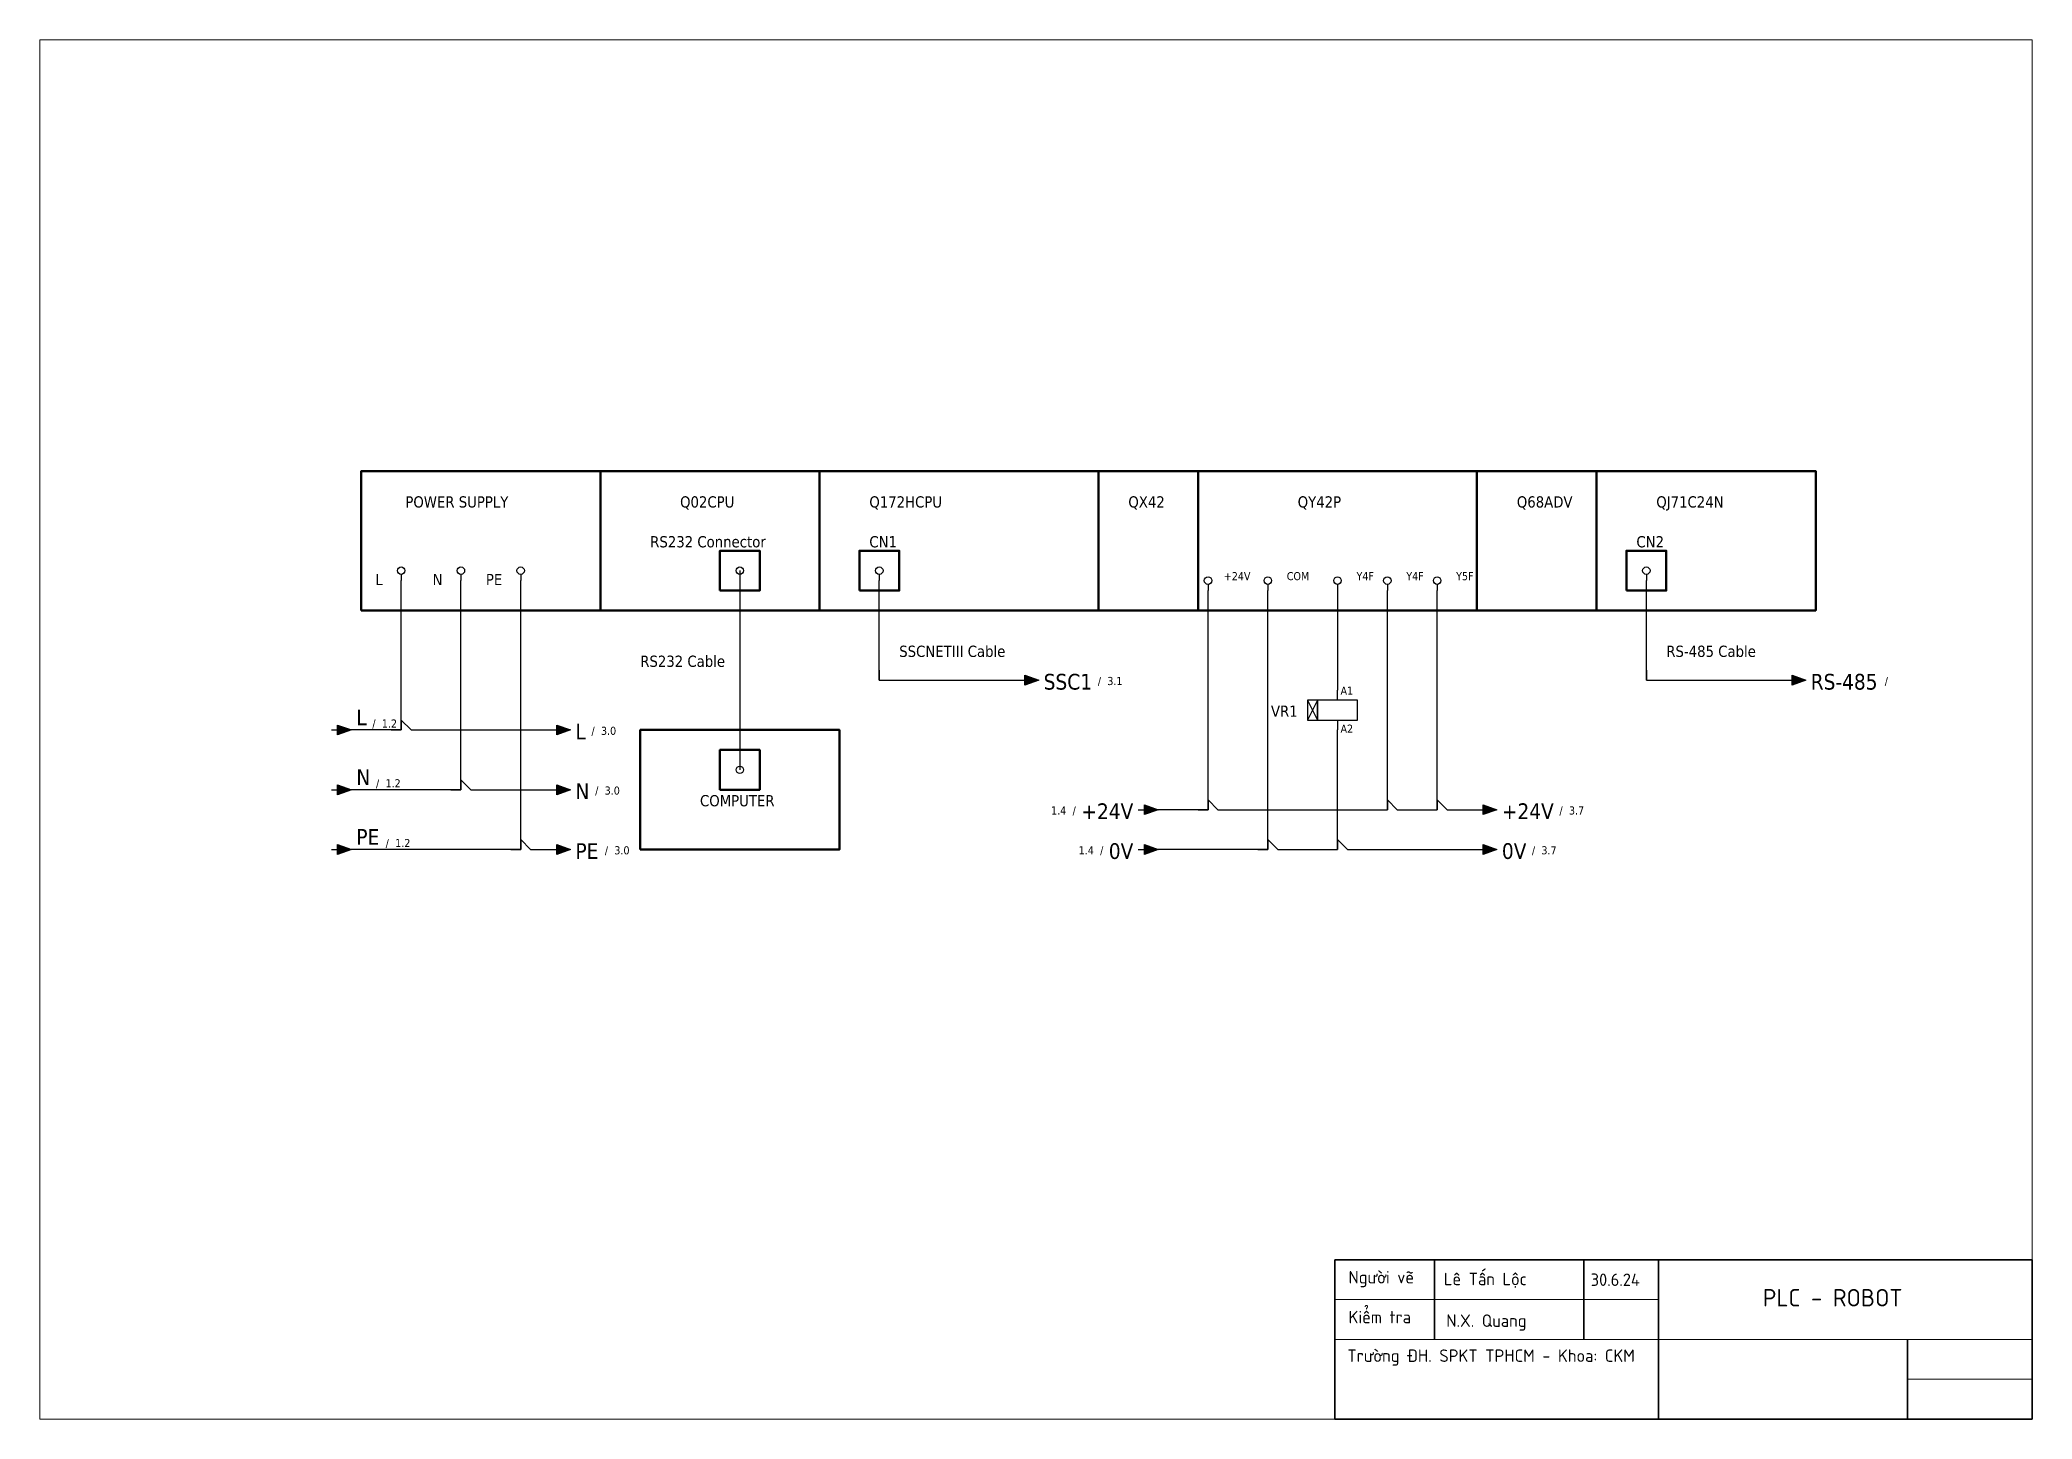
# Paper-space layout 'Sheet' of a CAD drawing. Header units: millimetres. Extents: x 10 to 410, y 10 to 287.
import ezdxf
from ezdxf.enums import TextEntityAlignment as Align

# ---------------------------------------------------------------- set-up
doc = ezdxf.new("R2010")
doc.units = ezdxf.units.MM
for name, color, linetype, lineweight in [('EPLAN100', 7, 'Continuous', 50), ('EPLAN108', 5, 'Continuous', 35), ('EPLAN300', 5, 'Continuous', 25), ('EPLAN311', 1, 'Continuous', 25), ('EPLAN400', 5, 'Continuous', 35), ('EPLAN403', 5, 'Continuous', 35), ('EPLAN408', 5, 'Continuous', 35), ('EPLAN420', 7, 'Continuous', 35), ('EPLAN421', 5, 'Continuous', 35), ('EPLAN422', 7, 'Continuous', 35), ('EPLAN434', 7, 'Continuous', 35), ('EPLAN440', 73, 'Continuous', 35), ('EPLAN442', 73, 'Continuous', 35), ('EPLAN500', 7, 'Continuous', 35), ('EPLAN501', 7, 'Continuous', 35), ('EPLAN502', 7, 'Continuous', 35), ('EPLAN503', 7, 'Continuous', 35), ('EPLAN504', 7, 'Continuous', 35), ('EPLAN512', 3, 'Continuous', 35), ('NetDam', 7, 'Continuous', 35), ('Netmanh', 5, 'Continuous', 13)]:
    doc.layers.add(name, color=color, linetype=linetype, lineweight=lineweight)
doc.styles.add('Tahoma', font='tahoma.ttf')

# ---------------------------------------------------------------- blocks, each defined once
blk = doc.blocks.new('EPLSYM_LibraryGB_symbol_Symbol1410_Variant0_Placement1')
at = {"layer": 'EPLAN300', "ltscale": 4}
blk.add_line((0, -0.75), (0, -2), dxfattribs=at)
at = {"layer": 'EPLAN300', "linetype": 'Continuous', "ltscale": 4}
blk.add_circle((0, 0), 0.75, dxfattribs=at)
at = {"layer": 'EPLAN408', "style": 'Tahoma'}
blk.add_attdef('17_20010', text='', height=2.2575, dxfattribs=at).set_placement((-3.7, -0.6515), align=Align.TOP_RIGHT)
at = {"layer": 'EPLAN422', "style": 'Tahoma'}
blk.add_attdef('17_20030', text='', height=3.1605, dxfattribs=at).set_placement((1.4, -1.0321), align=Align.TOP_LEFT)
at = {"layer": 'EPLAN434', "style": 'Tahoma'}
blk.add_attdef('17_20225', text='', height=1.6254, dxfattribs=at).set_placement((27.85, -0.72508), align=Align.TOP_LEFT)
at = {"layer": 'EPLAN500', "style": 'Tahoma'}
blk.add_attdef('17_20027', text='', height=1.6254, dxfattribs=at).set_placement((-3.7, -4.27508), align=Align.TOP_RIGHT)
at = {"layer": 'EPLAN501', "style": 'Tahoma'}
blk.add_attdef('17_20011', text='', height=1.6254, dxfattribs=at).set_placement((-3.7, -9.67508), align=Align.TOP_RIGHT)
at = {"layer": 'EPLAN502', "style": 'Tahoma'}
blk.add_attdef('17_20025', text='', height=1.6254, dxfattribs=at).set_placement((-3.7, -12.37508), align=Align.TOP_RIGHT)
at = {"layer": 'EPLAN503', "style": 'Tahoma'}
blk.add_attdef('17_20024', text='', height=1.6254, dxfattribs=at).set_placement((-3.7, -15.07508), align=Align.TOP_RIGHT)
at = {"layer": 'EPLAN504', "style": 'Tahoma'}
blk.add_attdef('17_20901[1]', text='', height=1.6254, dxfattribs=at).set_placement((-3.7, -6.97508), align=Align.TOP_RIGHT)
at = {"layer": 'EPLAN512', "style": 'Tahoma'}
blk.add_attdef('17_20201[1]', text='', height=1.6254, dxfattribs=at).set_placement((-3.7, -17.77508), align=Align.TOP_RIGHT)
blk = doc.blocks.new('EPLSYM_LibraryGB_symbol_Symbol1352_Variant0_Placement1')
at = {"layer": 'EPLAN300', "linetype": 'Continuous', "ltscale": 4}
blk.add_line((0, 2), (0, 0.75), dxfattribs=at)
blk.add_circle((0, 0), 0.75, dxfattribs=at)
at = {"layer": 'EPLAN408', "style": 'Tahoma'}
blk.add_attdef('17_20010', text='', height=2.2575, dxfattribs=at).set_placement((-3.7, -0.22575), align=Align.MIDDLE_RIGHT)
at = {"layer": 'EPLAN422', "style": 'Tahoma'}
blk.add_attdef('17_20030', text='', height=1.6254, dxfattribs=at).set_placement((1.4, -0.16254), align=Align.MIDDLE_LEFT)
at = {"layer": 'EPLAN434', "style": 'Tahoma'}
blk.add_attdef('17_20225', text='', height=1.6254, dxfattribs=at).set_placement((27.85, -0.16254), align=Align.MIDDLE_LEFT)
at = {"layer": 'EPLAN500', "style": 'Tahoma'}
blk.add_attdef('17_20027', text='', height=1.6254, dxfattribs=at).set_placement((-3.7, -3.38754), align=Align.MIDDLE_RIGHT)
at = {"layer": 'EPLAN501', "style": 'Tahoma'}
blk.add_attdef('17_20011', text='', height=1.6254, dxfattribs=at).set_placement((-3.7, -8.78754), align=Align.MIDDLE_RIGHT)
at = {"layer": 'EPLAN502', "style": 'Tahoma'}
blk.add_attdef('17_20025', text='', height=1.6254, dxfattribs=at).set_placement((-3.7, -11.48754), align=Align.MIDDLE_RIGHT)
at = {"layer": 'EPLAN503', "style": 'Tahoma'}
blk.add_attdef('17_20024', text='', height=1.6254, dxfattribs=at).set_placement((-3.7, -14.18754), align=Align.MIDDLE_RIGHT)
at = {"layer": 'EPLAN504', "style": 'Tahoma'}
blk.add_attdef('17_20901[1]', text='', height=1.6254, dxfattribs=at).set_placement((-3.7, -6.08754), align=Align.MIDDLE_RIGHT)
at = {"layer": 'EPLAN512', "style": 'Tahoma'}
blk.add_attdef('17_20201[1]', text='', height=1.6254, dxfattribs=at).set_placement((-3.7, -16.88754), align=Align.MIDDLE_RIGHT)
blk = doc.blocks.new('EPLSYM_LibraryGB_symbol_Symbol21_Variant0_Placement1')
at = {"layer": 'EPLAN300', "linetype": 'Continuous'}
for p, q in [((0, 2), (0, 4)), ((0, -2), (0, -4))]:
    blk.add_line(p, q, dxfattribs=at)
at = {"layer": 'EPLAN300', "linetype": 'Continuous', "ltscale": 4}
for p, q in [((-4, 2), (-6, -2)), ((-6, 2), (-4, -2))]:
    blk.add_line(p, q, dxfattribs=at)
blk.add_lwpolyline([(-6, -2), (-4, -2), (-4, 2), (-6, 2)], close=True, dxfattribs=at)
at = {"layer": 'EPLAN300', "linetype": 'Continuous'}
blk.add_lwpolyline([(-4, -2), (4, -2), (4, 2), (-4, 2)], close=True, dxfattribs=at)
at = {"layer": 'EPLAN400', "style": 'Tahoma'}
blk.add_attdef('17_20010', text='', height=2.2575, dxfattribs=at).set_placement((-8, -0.22575), align=Align.MIDDLE_RIGHT)
at = {"layer": 'EPLAN420', "style": 'Tahoma'}
blk.add_attdef('17_20028[1]', text='', height=1.6254, dxfattribs=at).set_placement((0.6, 2.6), align=Align.BOTTOM_LEFT)
blk.add_attdef('17_20028[2]', text='', height=1.6254, dxfattribs=at).set_placement((0.6, -2.92508), align=Align.TOP_LEFT)
at = {"layer": 'EPLAN421', "style": 'Tahoma'}
blk.add_attdef('17_20029[1]', text='', height=1.1739, dxfattribs=at).set_placement((0.6, 5.3), align=Align.BOTTOM_LEFT)
blk.add_attdef('17_20029[2]', text='', height=1.1739, dxfattribs=at).set_placement((0.6, -5.53478), align=Align.TOP_LEFT)
at = {"layer": 'EPLAN440', "style": 'Tahoma'}
blk.add_attdef('17_20300', text='', height=1.6254, dxfattribs=at).set_placement((-8, -3.38754), align=Align.MIDDLE_RIGHT)
at = {"layer": 'EPLAN500', "style": 'Tahoma'}
blk.add_attdef('17_20027', text='', height=1.6254, dxfattribs=at).set_placement((-8, -6.08754), align=Align.MIDDLE_RIGHT)
at = {"layer": 'EPLAN501', "style": 'Tahoma'}
blk.add_attdef('17_20011', text='', height=1.6254, dxfattribs=at).set_placement((-8, -11.48754), align=Align.MIDDLE_RIGHT)
at = {"layer": 'EPLAN502', "style": 'Tahoma'}
blk.add_attdef('17_20025', text='', height=1.6254, dxfattribs=at).set_placement((-8, -14.18754), align=Align.MIDDLE_RIGHT)
at = {"layer": 'EPLAN503', "style": 'Tahoma'}
blk.add_attdef('17_20024', text='', height=1.6254, dxfattribs=at).set_placement((-8, -16.88754), align=Align.MIDDLE_RIGHT)
at = {"layer": 'EPLAN504', "style": 'Tahoma'}
blk.add_attdef('17_20901[1]', text='', height=1.6254, dxfattribs=at).set_placement((-8, -8.78754), align=Align.MIDDLE_RIGHT)
at = {"layer": 'EPLAN512', "style": 'Tahoma'}
blk.add_attdef('17_20201[1]', text='', height=1.6254, dxfattribs=at).set_placement((-8, -19.58754), align=Align.MIDDLE_RIGHT)
blk = doc.blocks.new('EPLSYM_LibrarySPECIAL_Symbol8_Variant0_Placement1')
at = {"layer": 'EPLAN311', "linetype": 'Continuous', "ltscale": 4}
blk.add_hatch(color=256, dxfattribs=at).paths.add_polyline_path([(-0.75, 1), (2, 0), (-0.75, -1)], flags=0)
blk.add_line((-2, 0), (-0.75, 0), dxfattribs=at)
blk.add_lwpolyline([(-0.75, 1), (2, 0), (-0.75, -1)], close=True, dxfattribs=at)
at = {"layer": 'EPLAN403', "style": 'Tahoma'}
blk.add_attdef('70_20010', text='', height=3.16, dxfattribs=at).set_placement((3, 0), align=Align.BOTTOM_LEFT)
at = {"layer": 'EPLAN442', "style": 'Tahoma'}
for tag, p in [('70_24350', (23.82, 0)), ('70_24300', (81.5, 0))]:
    blk.add_attdef(tag, text='', height=1.63, dxfattribs=at).set_placement(p, align=Align.BOTTOM_LEFT)
blk = doc.blocks.new('EPLSYM_LibrarySPECIAL_Symbol8_Variant4_Placement1')
at = {"layer": 'EPLAN311', "linetype": 'Continuous', "ltscale": 4}
blk.add_hatch(color=256, dxfattribs=at).paths.add_polyline_path([(-0.75, 1), (2, 0), (-0.75, -1)], flags=0)
blk.add_line((-2, 0), (-0.75, 0), dxfattribs=at)
blk.add_lwpolyline([(-0.75, 1), (2, 0), (-0.75, -1)], close=True, dxfattribs=at)
at = {"layer": 'EPLAN403', "style": 'Tahoma'}
blk.add_attdef('70_20010', text='', height=3.1605, dxfattribs=at).set_placement((-3, -0.31605), align=Align.MIDDLE_RIGHT)
at = {"layer": 'EPLAN442', "style": 'Tahoma'}
for tag, p in [('70_24300', (-81.5, -0.16254)), ('70_24350', (-23.82, -0.16254))]:
    blk.add_attdef(tag, text='', height=1.6254, dxfattribs=at).set_placement(p, align=Align.MIDDLE_RIGHT)

psp = doc.layouts.new('Sheet')

# ---------------------------------------------------------------- linework, layer by layer
at = {"layer": 'EPLAN100', "ltscale": 4}
for points in [[(74.54, 172.4), (122.54, 172.4), (122.54, 200.4), (74.54, 200.4)], [(122.54, 172.4), (166.54, 172.4), (166.54, 200.4), (122.54, 200.4)], [(166.54, 172.4), (222.54, 172.4), (222.54, 200.4), (166.54, 200.4)], [(222.54, 172.4), (242.54, 172.4), (242.54, 200.4), (222.54, 200.4)], [(242.54, 172.4), (298.54, 172.4), (298.54, 200.4), (242.54, 200.4)], [(298.54, 172.4), (322.54, 172.4), (322.54, 200.4), (298.54, 200.4)], [(322.54, 172.4), (366.54, 172.4), (366.54, 200.4), (322.54, 200.4)], [(146.54, 176.4), (154.54, 176.4), (154.54, 184.4), (146.54, 184.4)], [(174.54, 176.4), (182.54, 176.4), (182.54, 184.4), (174.54, 184.4)], [(328.54, 176.4), (336.54, 176.4), (336.54, 184.4), (328.54, 184.4)], [(130.54, 124.4), (170.54, 124.4), (170.54, 148.4), (130.54, 148.4)], [(146.54, 136.4), (154.54, 136.4), (154.54, 144.4), (146.54, 144.4)]]:
    psp.add_lwpolyline(points, close=True, dxfattribs=at)
at = {"layer": 'EPLAN311', "ltscale": 4}
for p, q in [((150.54, 180.4), (150.54, 140.4)), ((82.54, 148.4), (82.54, 178.4)), ((94.54, 136.4), (94.54, 178.4)), ((106.54, 124.4), (106.54, 178.4)), ((150.54, 178.4), (150.54, 142.4)), ((178.54, 158.4), (178.54, 178.4)), ((244.54, 132.4), (244.54, 176.4)), ((256.54, 124.4), (256.54, 176.4)), ((270.54, 176.4), (270.54, 156.4)), ((280.54, 132.4), (280.54, 176.4)), ((290.54, 132.4), (290.54, 176.4)), ((332.54, 158.4), (332.54, 178.4)), ((332.54, 160.4), (332.54, 158.4)), ((178.54, 158.4), (208.54, 158.4)), ((332.54, 158.4), (362.54, 158.4)), ((332.54, 158.4), (334.54, 158.4)), ((82.54, 148.4), (70.54, 148.4)), ((84.54, 148.4), (114.54, 148.4)), ((270.54, 124.4), (270.54, 148.4)), ((94.54, 136.4), (70.54, 136.4)), ((96.54, 136.4), (114.54, 136.4)), ((244.54, 132.4), (232.54, 132.4)), ((246.54, 132.4), (280.54, 132.4)), ((282.54, 132.4), (290.54, 132.4)), ((292.54, 132.4), (300.54, 132.4)), ((106.54, 124.4), (70.54, 124.4)), ((108.54, 124.4), (114.54, 124.4)), ((256.54, 124.4), (232.54, 124.4)), ((258.54, 124.4), (270.54, 124.4)), ((272.54, 124.4), (300.54, 124.4))]:
    psp.add_line(p, q, dxfattribs=at)
at = {"layer": 'EPLAN311', "color": 1, "linetype": 'Continuous', "lineweight": 25, "ltscale": 4}
for p, q in [((178.54, 160.4), (178.54, 158.4)), ((178.54, 158.4), (180.54, 158.4)), ((80.54, 148.4), (82.54, 148.4)), ((82.54, 150.4), (82.54, 148.4)), ((82.54, 150.4), (84.54, 148.4)), ((92.54, 136.4), (94.54, 136.4)), ((94.54, 138.4), (94.54, 136.4)), ((94.54, 138.4), (96.54, 136.4)), ((242.54, 132.4), (244.54, 132.4)), ((244.54, 134.4), (244.54, 132.4)), ((244.54, 134.4), (246.54, 132.4)), ((278.54, 132.4), (280.54, 132.4)), ((280.54, 134.4), (280.54, 132.4)), ((280.54, 134.4), (282.54, 132.4)), ((288.54, 132.4), (290.54, 132.4)), ((290.54, 134.4), (290.54, 132.4)), ((290.54, 134.4), (292.54, 132.4)), ((104.54, 124.4), (106.54, 124.4)), ((106.54, 126.4), (106.54, 124.4)), ((106.54, 126.4), (108.54, 124.4)), ((254.54, 124.4), (256.54, 124.4)), ((256.54, 126.4), (256.54, 124.4)), ((256.54, 126.4), (258.54, 124.4)), ((268.54, 124.4), (270.54, 124.4)), ((270.54, 126.4), (270.54, 124.4)), ((270.54, 126.4), (272.54, 124.4))]:
    psp.add_line(p, q, dxfattribs=at)
at = {"layer": 'NetDam'}
for p, q in [((270, 42), (410, 42)), ((270, 10), (270, 42)), ((290, 42), (290, 26)), ((320, 42), (320, 26)), ((335, 42), (335, 10)), ((410, 42), (410, 10)), ((385, 26), (385, 10)), ((410, 10), (270, 10))]:
    psp.add_line(p, q, dxfattribs=at)
at = {"layer": 'Netmanh'}
for p, q in [((270, 34), (335, 34)), ((270, 26), (410, 26)), ((385, 18), (410, 18))]:
    psp.add_line(p, q, dxfattribs=at)

# ---------------------------------------------------------------- block references
ref = psp.add_blockref('EPLSYM_LibraryGB_symbol_Symbol1410_Variant0_Placement1', (82.54, 180.4))
ref.add_attrib('17_20010', 'L', dxfattribs={"layer": 'EPLAN408', "height": 2.26, "style": 'Tahoma'}).set_placement((78.84, 179.75), align=Align.TOP_RIGHT)
ref = psp.add_blockref('EPLSYM_LibraryGB_symbol_Symbol1410_Variant0_Placement1', (94.54, 180.4))
ref.add_attrib('17_20010', 'N', dxfattribs={"layer": 'EPLAN408', "height": 2.26, "style": 'Tahoma'}).set_placement((90.84, 179.75), align=Align.TOP_RIGHT)
ref = psp.add_blockref('EPLSYM_LibraryGB_symbol_Symbol1410_Variant0_Placement1', (106.54, 180.4))
ref.add_attrib('17_20010', 'PE', dxfattribs={"layer": 'EPLAN408', "height": 2.257, "style": 'Tahoma'}).set_placement((102.84, 179.75), align=Align.TOP_RIGHT)
for name, p in [('EPLSYM_LibraryGB_symbol_Symbol1410_Variant0_Placement1', (150.54, 180.4)), ('EPLSYM_LibraryGB_symbol_Symbol1410_Variant0_Placement1', (178.54, 180.4)), ('EPLSYM_LibraryGB_symbol_Symbol1410_Variant0_Placement1', (332.54, 180.4)), ('EPLSYM_LibraryGB_symbol_Symbol1352_Variant0_Placement1', (150.54, 140.4))]:
    psp.add_blockref(name, p)
ref = psp.add_blockref('EPLSYM_LibraryGB_symbol_Symbol1410_Variant0_Placement1', (244.54, 178.4))
ref.add_attrib('17_20225', '+24V', dxfattribs={"layer": 'EPLAN434', "height": 1.625, "style": 'Tahoma'}).set_placement((250.38, 178), align=Align.BOTTOM_CENTER)
ref = psp.add_blockref('EPLSYM_LibraryGB_symbol_Symbol1410_Variant0_Placement1', (256.54, 178.4))
ref.add_attrib('17_20225', 'COM', dxfattribs={"layer": 'EPLAN434', "height": 1.625, "style": 'Tahoma'}).set_placement((260.35, 178), align=Align.BOTTOM_LEFT)
ref = psp.add_blockref('EPLSYM_LibraryGB_symbol_Symbol1410_Variant0_Placement1', (270.54, 178.4))
ref.add_attrib('17_20225', 'Y4F', dxfattribs={"layer": 'EPLAN434', "height": 1.625, "style": 'Tahoma'}).set_placement((274.35, 178), align=Align.BOTTOM_LEFT)
ref = psp.add_blockref('EPLSYM_LibraryGB_symbol_Symbol1410_Variant0_Placement1', (280.54, 178.4))
ref.add_attrib('17_20225', 'Y4F', dxfattribs={"layer": 'EPLAN434', "height": 1.625, "style": 'Tahoma'}).set_placement((284.35, 178), align=Align.BOTTOM_LEFT)
ref = psp.add_blockref('EPLSYM_LibraryGB_symbol_Symbol1410_Variant0_Placement1', (290.54, 178.4))
ref.add_attrib('17_20225', 'Y5F', dxfattribs={"layer": 'EPLAN434', "height": 1.625, "style": 'Tahoma'}).set_placement((294.35, 178), align=Align.BOTTOM_LEFT)
ref = psp.add_blockref('EPLSYM_LibrarySPECIAL_Symbol8_Variant0_Placement1', (208.54, 158.4))
ref.add_attrib('70_20010', 'SSC1', dxfattribs={"layer": 'EPLAN403', "height": 3.16, "style": 'Tahoma'}).set_placement((211.54, 158.09), align=Align.MIDDLE_LEFT)
ref.add_attrib('70_24350', '/', dxfattribs={"layer": 'EPLAN442', "height": 1.63, "style": 'Tahoma'}).set_placement((222.41, 158.24), align=Align.MIDDLE_LEFT)
ref.add_attrib('70_24300', '3.1', dxfattribs={"layer": 'EPLAN442', "height": 1.625, "style": 'Tahoma'}).set_placement((224.32, 158.24), align=Align.MIDDLE_LEFT)
ref = psp.add_blockref('EPLSYM_LibraryGB_symbol_Symbol21_Variant0_Placement1', (270.54, 152.4))
ref.add_attrib('17_20028[2]', 'A2', dxfattribs={"layer": 'EPLAN420', "height": 1.625, "style": 'Tahoma'}).set_placement((271.14, 149.48), align=Align.TOP_LEFT)
ref.add_attrib('17_20028[1]', 'A1', dxfattribs={"layer": 'EPLAN420', "height": 1.625, "style": 'Tahoma'}).set_placement((271.14, 155), align=Align.BOTTOM_LEFT)
ref.add_attrib('17_20010', 'VR1', dxfattribs={"layer": 'EPLAN400', "height": 2.257, "style": 'Tahoma'}).set_placement((262.54, 152.18), align=Align.MIDDLE_RIGHT)
ref = psp.add_blockref('EPLSYM_LibrarySPECIAL_Symbol8_Variant0_Placement1', (362.54, 158.4))
ref.add_attrib('70_20010', 'RS-485', dxfattribs={"layer": 'EPLAN403', "height": 3.16, "style": 'Tahoma'}).set_placement((365.54, 158.09), align=Align.MIDDLE_LEFT)
ref.add_attrib('70_24350', '/', dxfattribs={"layer": 'EPLAN442', "height": 1.63, "style": 'Tahoma'}).set_placement((380.4, 158.24), align=Align.MIDDLE_LEFT)
ref = psp.add_blockref('EPLSYM_LibrarySPECIAL_Symbol8_Variant0_Placement1', (70.54, 148.4))
ref.add_attrib('70_20010', 'L', dxfattribs={"layer": 'EPLAN403', "height": 3.16, "style": 'Tahoma'}).set_placement((73.54, 148.4), align=Align.BOTTOM_LEFT)
ref.add_attrib('70_24350', '/', dxfattribs={"layer": 'EPLAN442', "height": 1.63, "style": 'Tahoma'}).set_placement((76.75, 148.4), align=Align.BOTTOM_LEFT)
ref.add_attrib('70_24300', '1.2', dxfattribs={"layer": 'EPLAN442', "height": 1.625, "style": 'Tahoma'}).set_placement((78.66, 148.4), align=Align.BOTTOM_LEFT)
ref = psp.add_blockref('EPLSYM_LibrarySPECIAL_Symbol8_Variant0_Placement1', (114.54, 148.4))
ref.add_attrib('70_20010', 'L', dxfattribs={"layer": 'EPLAN403', "height": 3.16, "style": 'Tahoma'}).set_placement((117.54, 148.09), align=Align.MIDDLE_LEFT)
ref.add_attrib('70_24350', '/', dxfattribs={"layer": 'EPLAN442', "height": 1.63, "style": 'Tahoma'}).set_placement((120.75, 148.24), align=Align.MIDDLE_LEFT)
ref.add_attrib('70_24300', '3.0', dxfattribs={"layer": 'EPLAN442', "height": 1.625, "style": 'Tahoma'}).set_placement((122.66, 148.24), align=Align.MIDDLE_LEFT)
ref = psp.add_blockref('EPLSYM_LibrarySPECIAL_Symbol8_Variant0_Placement1', (70.54, 136.4))
ref.add_attrib('70_20010', 'N', dxfattribs={"layer": 'EPLAN403', "height": 3.16, "style": 'Tahoma'}).set_placement((73.54, 136.4), align=Align.BOTTOM_LEFT)
ref.add_attrib('70_24350', '/', dxfattribs={"layer": 'EPLAN442', "height": 1.63, "style": 'Tahoma'}).set_placement((77.49, 136.4), align=Align.BOTTOM_LEFT)
ref.add_attrib('70_24300', '1.2', dxfattribs={"layer": 'EPLAN442', "height": 1.625, "style": 'Tahoma'}).set_placement((79.4, 136.4), align=Align.BOTTOM_LEFT)
ref = psp.add_blockref('EPLSYM_LibrarySPECIAL_Symbol8_Variant0_Placement1', (114.54, 136.4))
ref.add_attrib('70_20010', 'N', dxfattribs={"layer": 'EPLAN403', "height": 3.16, "style": 'Tahoma'}).set_placement((117.54, 136.09), align=Align.MIDDLE_LEFT)
ref.add_attrib('70_24350', '/', dxfattribs={"layer": 'EPLAN442', "height": 1.63, "style": 'Tahoma'}).set_placement((121.49, 136.24), align=Align.MIDDLE_LEFT)
ref.add_attrib('70_24300', '3.0', dxfattribs={"layer": 'EPLAN442', "height": 1.625, "style": 'Tahoma'}).set_placement((123.4, 136.24), align=Align.MIDDLE_LEFT)
ref = psp.add_blockref('EPLSYM_LibrarySPECIAL_Symbol8_Variant4_Placement1', (232.54, 132.4))
ref.add_attrib('70_20010', '+24V', dxfattribs={"layer": 'EPLAN403', "height": 3.16, "style": 'Tahoma'}).set_placement((229.54, 132.09), align=Align.MIDDLE_RIGHT)
ref.add_attrib('70_24350', '/', dxfattribs={"layer": 'EPLAN442', "height": 1.63, "style": 'Tahoma'}).set_placement((217.99, 132.24), align=Align.MIDDLE_RIGHT)
ref.add_attrib('70_24300', '1.4', dxfattribs={"layer": 'EPLAN442', "height": 1.625, "style": 'Tahoma'}).set_placement((216.08, 132.24), align=Align.MIDDLE_RIGHT)
ref = psp.add_blockref('EPLSYM_LibrarySPECIAL_Symbol8_Variant0_Placement1', (300.54, 132.4))
ref.add_attrib('70_20010', '+24V', dxfattribs={"layer": 'EPLAN403', "height": 3.16, "style": 'Tahoma'}).set_placement((303.54, 132.09), align=Align.MIDDLE_LEFT)
ref.add_attrib('70_24350', '/', dxfattribs={"layer": 'EPLAN442', "height": 1.63, "style": 'Tahoma'}).set_placement((315.09, 132.24), align=Align.MIDDLE_LEFT)
ref.add_attrib('70_24300', '3.7', dxfattribs={"layer": 'EPLAN442', "height": 1.625, "style": 'Tahoma'}).set_placement((317, 132.24), align=Align.MIDDLE_LEFT)
ref = psp.add_blockref('EPLSYM_LibrarySPECIAL_Symbol8_Variant0_Placement1', (70.54, 124.4))
ref.add_attrib('70_20010', 'PE', dxfattribs={"layer": 'EPLAN403', "height": 3.16, "style": 'Tahoma'}).set_placement((73.54, 124.4), align=Align.BOTTOM_LEFT)
ref.add_attrib('70_24350', '/', dxfattribs={"layer": 'EPLAN442', "height": 1.63, "style": 'Tahoma'}).set_placement((79.43, 124.4), align=Align.BOTTOM_LEFT)
ref.add_attrib('70_24300', '1.2', dxfattribs={"layer": 'EPLAN442', "height": 1.625, "style": 'Tahoma'}).set_placement((81.34, 124.4), align=Align.BOTTOM_LEFT)
ref = psp.add_blockref('EPLSYM_LibrarySPECIAL_Symbol8_Variant0_Placement1', (114.54, 124.4))
ref.add_attrib('70_20010', 'PE', dxfattribs={"layer": 'EPLAN403', "height": 3.16, "style": 'Tahoma'}).set_placement((117.54, 124.09), align=Align.MIDDLE_LEFT)
ref.add_attrib('70_24350', '/', dxfattribs={"layer": 'EPLAN442', "height": 1.63, "style": 'Tahoma'}).set_placement((123.43, 124.24), align=Align.MIDDLE_LEFT)
ref.add_attrib('70_24300', '3.0', dxfattribs={"layer": 'EPLAN442', "height": 1.625, "style": 'Tahoma'}).set_placement((125.34, 124.24), align=Align.MIDDLE_LEFT)
ref = psp.add_blockref('EPLSYM_LibrarySPECIAL_Symbol8_Variant4_Placement1', (232.54, 124.4))
ref.add_attrib('70_20010', '0V', dxfattribs={"layer": 'EPLAN403', "height": 3.16, "style": 'Tahoma'}).set_placement((229.54, 124.09), align=Align.MIDDLE_RIGHT)
ref.add_attrib('70_24350', '/', dxfattribs={"layer": 'EPLAN442', "height": 1.63, "style": 'Tahoma'}).set_placement((223.52, 124.24), align=Align.MIDDLE_RIGHT)
ref.add_attrib('70_24300', '1.4', dxfattribs={"layer": 'EPLAN442', "height": 1.625, "style": 'Tahoma'}).set_placement((221.61, 124.24), align=Align.MIDDLE_RIGHT)
ref = psp.add_blockref('EPLSYM_LibrarySPECIAL_Symbol8_Variant0_Placement1', (300.54, 124.4))
ref.add_attrib('70_20010', '0V', dxfattribs={"layer": 'EPLAN403', "height": 3.16, "style": 'Tahoma'}).set_placement((303.54, 124.09), align=Align.MIDDLE_LEFT)
ref.add_attrib('70_24350', '/', dxfattribs={"layer": 'EPLAN442', "height": 1.63, "style": 'Tahoma'}).set_placement((309.56, 124.24), align=Align.MIDDLE_LEFT)
ref.add_attrib('70_24300', '3.7', dxfattribs={"layer": 'EPLAN442', "height": 1.625, "style": 'Tahoma'}).set_placement((311.47, 124.24), align=Align.MIDDLE_LEFT)

# ---------------------------------------------------------------- texts
at = {"layer": 'EPLAN108', "style": 'Tahoma'}
for s, height, p in [(' POWER SUPPLY', 2.2575, (82.54, 192.4)), ('Q02CPU', 2.257, (138.54, 192.4)), ('Q172HCPU', 2.257, (176.54, 192.4)), ('QX42', 2.257, (228.54, 192.4)), ('QY42P', 2.257, (262.54, 192.4)), ('Q68ADV', 2.257, (306.54, 192.4)), ('QJ71C24N', 2.257, (334.54, 192.4)), ('RS232 Connector', 2.2575, (132.54, 184.4)), ('CN1', 2.257, (176.54, 184.4)), ('CN2', 2.257, (330.54, 184.4)), ('SSCNETIII Cable', 2.2575, (182.54, 162.4)), ('RS-485 Cable', 2.2575, (336.54, 162.4)), ('RS232 Cable', 2.2575, (130.54, 160.4)), ('COMPUTER', 2.257, (142.54, 132.4))]:
    psp.add_text(s, height=height, dxfattribs=at).set_placement(p, align=Align.BOTTOM_LEFT)
at = {"layer": 'NetDam', "attachment_point": 1}
for s, insert, char_height in [('{\\fTCVN 7284|b0|i0|c0|p34;Lê Tấn Lộc}', (291.89, 39.4), 2.5), ('{\\fTCVN 7284|b0|i0|c0|p34;Người vẽ}', (272.75, 39.75), 2.5), ('{\\fTCVN 7284|b0|i0|c0|p34;30.6.24}', (321.37, 39.25), 2.5), ('{\\fTCVN 7284|b0|i0|c0|p34;PLC - ROBOT}', (355.91, 36.14), 3.5), ('{\\fTCVN 7284|b0|i0|c0|p34;Kiểm tra}', (272.75, 31.75), 2.5), ('{\\fTCVN 7284|b0|i0|c0|p34;N.X. Quang}', (292.38, 31.03), 2.5), ('{\\fTCVN 7284|b0|i0|c0|p34;Trường ĐH. SPKT TPHCM - Khoa: CKM}', (272.5, 24), 2.5)]:
    psp.add_mtext(s, dxfattribs=dict(at, insert=insert, char_height=char_height))

# ---------------------------------------------------------------- viewports
at = {"layer": 'NetDam'}
psp.add_viewport(center=(210, 148.5), size=(400, 277), view_center_point=(452, 344.6), view_height=554, dxfattribs=at)

doc.saveas('drawing.dxf')
